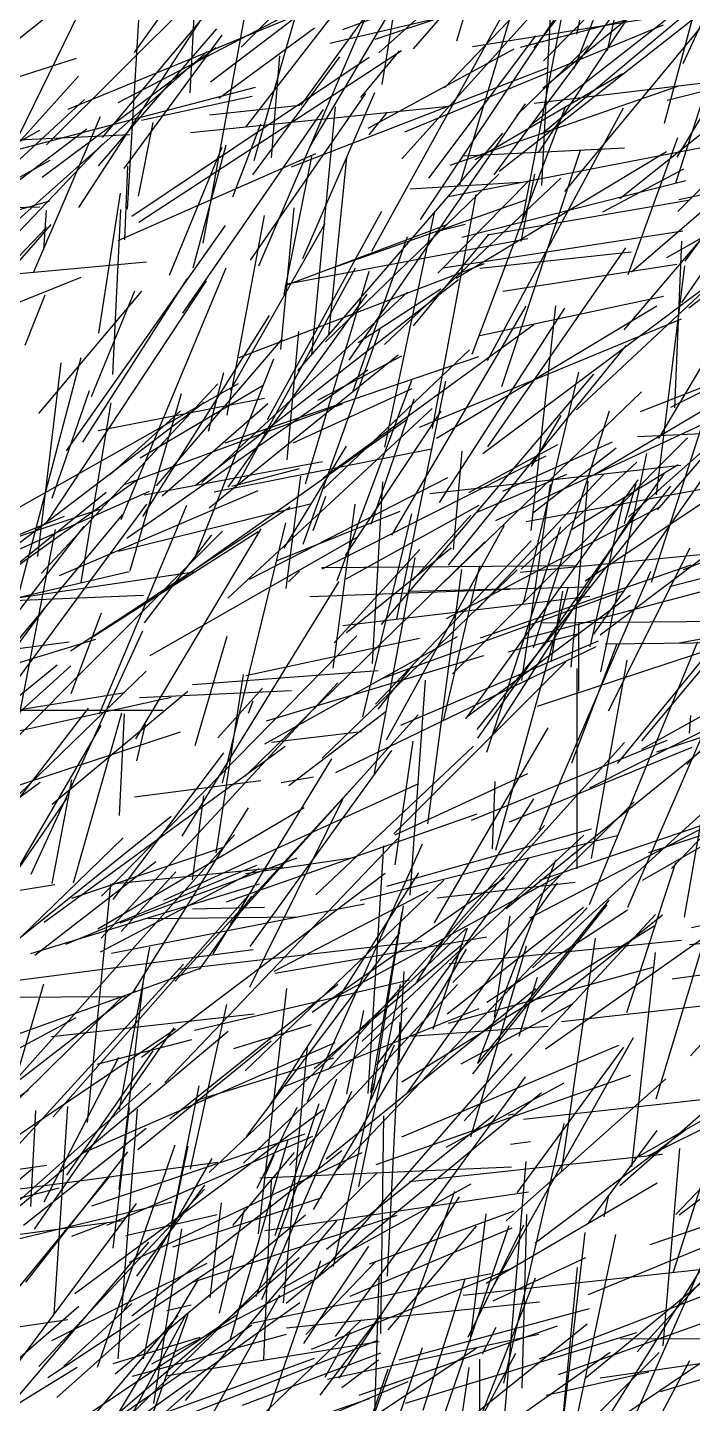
# Model space of a CAD drawing. Header units: metres. Extents: x 0 to 1019, y 0 to 619.
# Drawn here: x 173.8 to 224, y 306 to 409.9 of the extents above; entities that cross this region are included whole.
import ezdxf

# ---------------------------------------------------------------- set-up
doc = ezdxf.new("R2010")
doc.units = ezdxf.units.M

msp = doc.modelspace()

# ---------------------------------------------------------------- linework, layer by layer
at = {"color": 6}
for p, q in [((215.06, 406.77), (222.88, 426.69)), ((216.22, 343.65), (224.41, 363.5)), ((183.3, 305.98), (185.41, 319.15)), ((175.59, 310.73), (187.32, 316.56))]:
    msp.add_line(p, q, dxfattribs=at)
at = {"color": 98}
for p, q in [((223.28, 407.13), (231.69, 425.44)), ((179.16, 300.58), (185.78, 312.75))]:
    msp.add_line(p, q, dxfattribs=at)
at = {"color": 205}
for p, q in [((181.85, 407.98), (193.53, 424.4)), ((200.75, 378.18), (204.52, 396)), ((221.36, 373.45), (236.2, 390.68)), ((179.09, 379.43), (191.66, 381.87)), ((210.17, 349.89), (223.98, 355.52)), ((196.25, 307.96), (198.15, 311.4))]:
    msp.add_line(p, q, dxfattribs=at)
at = {"color": 50}
for p, q in [((202.92, 408.24), (216.15, 423.52)), ((222.75, 398.13), (227.04, 411.46)), ((223.57, 354.22), (242.19, 373.41)), ((205.19, 357.52), (207.93, 369.22)), ((170.92, 343.22), (176.76, 351.68))]:
    msp.add_line(p, q, dxfattribs=at)
at = {"color": 121}
for p, q in [((215.26, 409.35), (218.13, 422.88)), ((194.59, 370.84), (200.4, 387.11)), ((207.77, 356.21), (221.85, 376.17)), ((182.22, 359.28), (193.71, 359.8))]:
    msp.add_line(p, q, dxfattribs=at)
at = {"color": 1}
for p, q in [((194.42, 404), (207.78, 422.38)), ((180.15, 345.21), (193.05, 346.48)), ((182.88, 342.58), (194.13, 342.71))]:
    msp.add_line(p, q, dxfattribs=at)
at = {"color": 67}
for p, q in [((217.58, 408.11), (220.57, 421.97)), ((179.31, 341.09), (197.19, 360.39)), ((210.07, 327.74), (210.47, 327.83))]:
    msp.add_line(p, q, dxfattribs=at)
at = {"color": 43}
for p, q in [((173.1, 401.68), (182.81, 421.58)), ((177.63, 396.27), (188.59, 413.12)), ((196.02, 368.99), (212.95, 377.52))]:
    msp.add_line(p, q, dxfattribs=at)
at = {"color": 238}
for p, q in [((189.91, 408.37), (202.44, 421)), ((180.82, 372.72), (188.76, 391.71)), ((193.31, 367.49), (194.4, 375.99)), ((223.32, 368.94), (238.35, 374.78)), ((166.36, 365.27), (181.43, 368.79)), ((202.04, 330.25), (221.14, 342.06)), ((190.07, 324.12), (202.45, 335.85))]:
    msp.add_line(p, q, dxfattribs=at)
at = {"color": 242}
for p, q in [((212.03, 408.32), (222.4, 421.47)), ((170.35, 357.04), (182.77, 373.87)), ((186.38, 334.15), (202.61, 337.96))]:
    msp.add_line(p, q, dxfattribs=at)
at = {"color": 110}
msp.add_line((221.87, 402.63), (226.93, 421.51), dxfattribs=at)
at = {"color": 218}
for p, q in [((175.19, 400.99), (194.36, 420.11)), ((195.08, 366.89), (210.2, 367.45))]:
    msp.add_line(p, q, dxfattribs=at)
at = {"color": 172}
for p, q in [((186.04, 404.93), (186.86, 420.57)), ((177.11, 344.12), (188.65, 348))]:
    msp.add_line(p, q, dxfattribs=at)
at = {"color": 237}
msp.add_line((187.59, 405.75), (206.6, 420.22), dxfattribs=at)
at = {"color": 192}
for p, q in [((190.24, 402.33), (203.97, 420.02)), ((200.3, 407.95), (212.84, 419.13))]:
    msp.add_line(p, q, dxfattribs=at)
at = {"color": 65}
for p, q in [((200.55, 405.56), (202.83, 419.33)), ((198.15, 297.64), (216.03, 311.98))]:
    msp.add_line(p, q, dxfattribs=at)
at = {"color": 230}
for p, q in [((205.26, 405.31), (218.49, 419.1)), ((171.59, 328.99), (189.4, 348.89)), ((176.64, 340.65), (191.07, 346.61)), ((175.86, 297.3), (186.67, 315.32))]:
    msp.add_line(p, q, dxfattribs=at)
at = {"color": 5}
for p, q in [((212.37, 400.39), (224.73, 419.05)), ((209.38, 399), (228.82, 414.25))]:
    msp.add_line(p, q, dxfattribs=at)
at = {"color": 113}
for p, q in [((212.73, 407.35), (224.86, 419.6)), ((183.49, 375.25), (193.03, 386.35)), ((208.89, 347.85), (209.1, 352.93)), ((220.69, 347.58), (229.41, 350.43))]:
    msp.add_line(p, q, dxfattribs=at)
at = {"color": 207}
for p, q in [((202.03, 399.94), (218.41, 418.1)), ((216.55, 364.04), (226.38, 378.12)), ((180.1, 339.96), (199.21, 343.69)), ((207.4, 330.87), (217.56, 343.61)), ((186.54, 328.88), (196.91, 332.07)), ((198.14, 314.08), (210.37, 319.22)), ((194.79, 311.18), (200.02, 316.63)), ((184.18, 308.06), (200.32, 310.65))]:
    msp.add_line(p, q, dxfattribs=at)
at = {"color": 231}
for p, q in [((222.83, 400.06), (233.57, 417.88)), ((185.43, 348.8), (197.29, 368.02)), ((216.24, 352.46), (228.25, 358.51)), ((209.93, 343.33), (228.41, 358.32))]:
    msp.add_line(p, q, dxfattribs=at)
at = {"color": 250}
for p, q in [((197.57, 409.7), (216.46, 416.69)), ((190.88, 399.81), (194.59, 412.77)), ((187.59, 304.89), (192.82, 314.17))]:
    msp.add_line(p, q, dxfattribs=at)
at = {"color": 37}
for p, q in [((211.73, 402.46), (230.46, 417.09)), ((186.36, 369.75), (192.37, 384.85))]:
    msp.add_line(p, q, dxfattribs=at)
at = {"color": 234}
for p, q in [((167.44, 404.48), (182.43, 416.48)), ((200.59, 360.73), (218.71, 367.29)), ((208.77, 314.47), (219.53, 333.61)), ((182.01, 315.59), (187.16, 322.46))]:
    msp.add_line(p, q, dxfattribs=at)
at = {"color": 177}
for p, q in [((195.07, 400.79), (204.34, 416.46)), ((162.57, 393.14), (175.43, 396.76)), ((217.02, 363.99), (232.58, 375.73)), ((182.08, 325.15), (192.17, 333.36))]:
    msp.add_line(p, q, dxfattribs=at)
at = {"color": 167}
for p, q in [((211.13, 395.19), (214.93, 414.87)), ((216.1, 303.29), (229.84, 312.57)), ((217.03, 307.91), (231.26, 309.96))]:
    msp.add_line(p, q, dxfattribs=at)
at = {"color": 46}
for p, q in [((212.7, 405.28), (224.65, 415.16)), ((205.54, 397.1), (225.32, 400.93)), ((163.08, 312.34), (183.07, 330.16)), ((173.46, 319.43), (182.72, 326.76)), ((207.19, 310.6), (208.42, 320.3))]:
    msp.add_line(p, q, dxfattribs=at)
at = {"color": 69}
for p, q in [((214.36, 397.48), (228.9, 415.04)), ((214.87, 354.33), (218.31, 363.35)), ((180.7, 328.16), (182.99, 340.42)), ((202.32, 305.99), (219.8, 311.33))]:
    msp.add_line(p, q, dxfattribs=at)
at = {"color": 184}
for p, q in [((181.31, 396.15), (182.4, 414.35)), ((212.61, 401.83), (223.76, 411.15)), ((187.87, 374.79), (204.29, 378.04)), ((200.24, 358.39), (202.85, 361.67)), ((175.02, 342.31), (193.23, 355.59))]:
    msp.add_line(p, q, dxfattribs=at)
at = {"color": 130}
for p, q in [((203.45, 395.35), (216.07, 414.22)), ((188.2, 404.52), (195.43, 409.84)), ((191.6, 309.3), (192.18, 322.81))]:
    msp.add_line(p, q, dxfattribs=at)
at = {"color": 66}
msp.add_line((209.02, 398.72), (220.02, 413.52), dxfattribs=at)
at = {"color": 122}
for p, q in [((187.02, 393.58), (190.49, 412.42)), ((195.87, 306.59), (200.64, 312.91))]:
    msp.add_line(p, q, dxfattribs=at)
at = {"color": 83}
for p, q in [((206.19, 408.84), (207.55, 413.39)), ((223.2, 389.1), (231.09, 400.62)), ((182.58, 374.57), (196.04, 377.09)), ((214.1, 323.45), (216.68, 341.09))]:
    msp.add_line(p, q, dxfattribs=at)
at = {"color": 41}
for p, q in [((211.01, 408.36), (227.02, 412.52)), ((197.04, 353.62), (216.71, 363.11)), ((202.03, 326.1), (218.43, 333.02))]:
    msp.add_line(p, q, dxfattribs=at)
at = {"color": 85}
for p, q in [((212.61, 397.93), (213.36, 412.54)), ((223.44, 392.21), (235.32, 408.56)), ((191.69, 355.78), (206.25, 363.87)), ((204.24, 339.65), (218.87, 355.87))]:
    msp.add_line(p, q, dxfattribs=at)
at = {"color": 80}
for p, q in [((176.83, 403.69), (195.93, 411.54)), ((211.8, 371.89), (213.66, 388.83)), ((219.83, 378.97), (239.57, 379.92)), ((188.14, 356.22), (191.5, 359.97))]:
    msp.add_line(p, q, dxfattribs=at)
at = {"color": 145}
for p, q in [((199.76, 392.96), (210.42, 412.22)), ((222.65, 381.13), (223.2, 393.73))]:
    msp.add_line(p, q, dxfattribs=at)
at = {"color": 97}
for p, q in [((200.02, 408.97), (209.24, 412.08)), ((200.72, 385.92), (214.06, 398.49)), ((218.86, 372.41), (219.75, 375.4)), ((202.83, 368.1), (207.26, 373.04)), ((192.02, 328.4), (203.32, 346.04)), ((160.06, 318.09), (176.15, 322.24)), ((212.95, 306.6), (220.69, 308.37))]:
    msp.add_line(p, q, dxfattribs=at)
at = {"color": 125}
for p, q in [((206.43, 397.97), (210.63, 411.92)), ((209.14, 372.63), (227.82, 381.33)), ((176.17, 368.47), (191.19, 374.9)), ((207.3, 350.02), (222.08, 356.05)), ((205.55, 334.68), (221.02, 338.92)), ((177.79, 324.82), (197, 333.22))]:
    msp.add_line(p, q, dxfattribs=at)
at = {"color": 202}
msp.add_line((207.38, 408.41), (226.71, 411.5), dxfattribs=at)
at = {"color": 27}
for p, q in [((179.42, 401.56), (186.94, 410.5)), ((190.2, 331.09), (205.21, 345.49)), ((186.26, 301.77), (199.59, 306.35))]:
    msp.add_line(p, q, dxfattribs=at)
at = {"color": 81}
for p, q in [((180.6, 404.19), (193.11, 410.68)), ((188.88, 366.77), (204.32, 381.08)), ((174, 339.94), (191.28, 345.2)), ((209.75, 307.51), (214.29, 327.1)), ((161.2, 322.03), (175.22, 323.96)), ((185.7, 306.19), (197.13, 319.77))]:
    msp.add_line(p, q, dxfattribs=at)
at = {"color": 115}
for p, q in [((191.24, 391.87), (199.33, 410.7)), ((189.19, 375.22), (194.31, 376.55)), ((215.28, 346.33), (215.29, 361.45))]:
    msp.add_line(p, q, dxfattribs=at)
at = {"color": 236}
for p, q in [((196.59, 408.66), (207.82, 411.28)), ((204.75, 391.31), (211.64, 398.27)), ((180.22, 344.01), (188.59, 355.1))]:
    msp.add_line(p, q, dxfattribs=at)
at = {"color": 153}
for p, q in [((179.13, 399.4), (188.05, 409.75)), ((204.36, 379.59), (207.64, 397.25)), ((211.99, 363.04), (217.72, 380.91)), ((188.02, 347.55), (190.08, 361)), ((160.01, 298.05), (177.63, 313.31))]:
    msp.add_line(p, q, dxfattribs=at)
at = {"color": 188}
for p, q in [((202.26, 401.97), (221.81, 410.05)), ((221.3, 355.16), (240.28, 361.4))]:
    msp.add_line(p, q, dxfattribs=at)
at = {"color": 209}
for p, q in [((174.87, 398.55), (187.99, 408.35)), ((210.91, 333.71), (212.28, 338.15))]:
    msp.add_line(p, q, dxfattribs=at)
at = {"color": 156}
for p, q in [((181.07, 399.2), (188.47, 409.27)), ((196.26, 386.13), (209.37, 398.77)), ((169.8, 388.41), (175.54, 394.98)), ((200.1, 324.01), (219.35, 330.75))]:
    msp.add_line(p, q, dxfattribs=at)
at = {"color": 149}
for p, q in [((204.08, 398.47), (212.17, 409.22)), ((195.69, 381.73), (202.04, 385.07)), ((172.88, 344.67), (175.83, 345.14)), ((195.2, 310.07), (210.42, 316.22))]:
    msp.add_line(p, q, dxfattribs=at)
at = {"color": 76}
for p, q in [((210.71, 403.2), (216.12, 408.46)), ((159.35, 393.55), (174.68, 402.1)), ((174.62, 380.7), (182.39, 389.95)), ((206.41, 301.87), (217.77, 309.84))]:
    msp.add_line(p, q, dxfattribs=at)
at = {"color": 14}
for p, q in [((158.03, 401.32), (177.45, 407.53)), ((219.15, 372.91), (229.54, 382.11)), ((216.27, 363.1), (218.83, 374.32))]:
    msp.add_line(p, q, dxfattribs=at)
at = {"color": 198}
for p, q in [((169.63, 392.3), (187.33, 408.05)), ((181.79, 337.1), (190.45, 350.93))]:
    msp.add_line(p, q, dxfattribs=at)
at = {"color": 157}
for p, q in [((181.63, 395.62), (199.58, 407.62)), ((179.08, 341.8), (194.66, 350.97)), ((188.25, 312.79), (190.14, 320.62)), ((175.98, 306.43), (182.21, 311.98))]:
    msp.add_line(p, q, dxfattribs=at)
at = {"color": 20}
for p, q in [((182.17, 395.16), (202.02, 408.13)), ((182.48, 372.94), (192.05, 388.11)), ((220.18, 355.36), (231.09, 361.48))]:
    msp.add_line(p, q, dxfattribs=at)
at = {"color": 45}
msp.add_line((190.78, 398.73), (197.35, 407.65), dxfattribs=at)
at = {"color": 60}
for p, q in [((192.19, 400.02), (192.83, 407.72)), ((172.94, 366.51), (177.81, 384.94)), ((173.64, 315.14), (181.34, 324.97)), ((193.05, 314.7), (207.28, 322.55))]:
    msp.add_line(p, q, dxfattribs=at)
at = {"color": 104}
for p, q in [((198.94, 404.57), (201.86, 408.09)), ((187.42, 379.37), (188.6, 383.81)), ((223.76, 356.59), (223.87, 357.92)), ((201.83, 309.26), (216.21, 313.15))]:
    msp.add_line(p, q, dxfattribs=at)
at = {"color": 32}
for p, q in [((199.49, 402.26), (210.53, 408.24)), ((223.39, 342.68), (226.24, 359)), ((170.05, 341.24), (179.32, 357.16)), ((190.56, 337.4), (197.59, 351.59))]:
    msp.add_line(p, q, dxfattribs=at)
at = {"color": 54}
for p, q in [((222.08, 404.36), (235.49, 407.77)), ((204.34, 394.38), (206.83, 395.01)), ((215.9, 368.08), (232, 378.8)), ((212.29, 358.61), (226.29, 363.23))]:
    msp.add_line(p, q, dxfattribs=at)
at = {"color": 91}
for p, q in [((222.9, 395.96), (234.88, 408.1)), ((164.16, 361.81), (176.9, 363.47)), ((192.38, 338.6), (204.02, 344.65))]:
    msp.add_line(p, q, dxfattribs=at)
at = {"color": 248}
for p, q in [((162.82, 389.77), (177.6, 406.19)), ((168.53, 355.75), (184.62, 359.3)), ((199.14, 302.95), (206.03, 321.99))]:
    msp.add_line(p, q, dxfattribs=at)
at = {"color": 254}
for p, q in [((193.71, 399.33), (213.01, 406.81)), ((190.21, 353.34), (208.31, 371.03)), ((222.25, 367.64), (225.48, 368.49)), ((207.79, 331.63), (217.71, 343.98))]:
    msp.add_line(p, q, dxfattribs=at)
at = {"color": 89}
for p, q in [((207.57, 399.88), (218.71, 406.39)), ((177.05, 359.58), (179.34, 365.66)), ((213.66, 299.73), (215.89, 318.88))]:
    msp.add_line(p, q, dxfattribs=at)
at = {"color": 182}
for p, q in [((218.5, 396.94), (231.15, 407.04)), ((216.62, 376.12), (229.32, 383.66))]:
    msp.add_line(p, q, dxfattribs=at)
at = {"color": 87}
for p, q in [((171.95, 400.38), (190.97, 405.35)), ((183.92, 374.5), (191.92, 381.46)), ((172.13, 366.68), (186.31, 368.76))]:
    msp.add_line(p, q, dxfattribs=at)
at = {"color": 199}
for p, q in [((205.69, 399.47), (222.97, 405.46)), ((197.77, 369.99), (205.01, 380.88)), ((199.81, 361.85), (200.61, 375.55)), ((201.83, 331.88), (202.21, 338.58)), ((209.91, 319.76), (221.99, 330.48))]:
    msp.add_line(p, q, dxfattribs=at)
at = {"color": 244}
for p, q in [((212.03, 404.15), (226.88, 405.92)), ((210.06, 362.71), (215.32, 364.08))]:
    msp.add_line(p, q, dxfattribs=at)
at = {"color": 9}
for p, q in [((167.92, 395.06), (178.05, 404.41)), ((220.79, 317.97), (227.91, 320.39))]:
    msp.add_line(p, q, dxfattribs=at)
at = {"color": 39}
for p, q in [((182.36, 402.87), (190.73, 404.66)), ((180.6, 309.34), (182.06, 328.19))]:
    msp.add_line(p, q, dxfattribs=at)
at = {"color": 135}
msp.add_line((190.6, 392.28), (199.31, 404.87), dxfattribs=at)
at = {"color": 74}
msp.add_line((194.56, 392.42), (199.99, 404.94), dxfattribs=at)
at = {"color": 239}
for p, q in [((174.24, 391.41), (179.27, 403.14)), ((206.13, 390.94), (222.02, 400.49)), ((200.88, 356.08), (209.79, 372.28)), ((223.91, 341.91), (243.04, 345.94)), ((196.35, 317.63), (208.97, 327.73))]:
    msp.add_line(p, q, dxfattribs=at)
at = {"color": 23}
msp.add_line((185.48, 388.28), (196.13, 403.67), dxfattribs=at)
at = {"color": 215}
for p, q in [((186.08, 401.92), (205.84, 403.93)), ((195.64, 315.48), (210.36, 332.36)), ((199.29, 297.63), (203.6, 310.19))]:
    msp.add_line(p, q, dxfattribs=at)
at = {"color": 196}
for p, q in [((187.5, 403.27), (194.33, 403.98)), ((184.65, 319.63), (186.73, 329.94))]:
    msp.add_line(p, q, dxfattribs=at)
at = {"color": 59}
for p, q in [((195.23, 385.13), (197.03, 403.87)), ((202.91, 387.32), (208.64, 394.25)), ((200.95, 315.59), (201.92, 334.77)), ((197.3, 307.88), (206.39, 321.57))]:
    msp.add_line(p, q, dxfattribs=at)
at = {"color": 190}
for p, q in [((198.05, 384.74), (211.39, 404.1)), ((163.57, 366.21), (182.52, 367))]:
    msp.add_line(p, q, dxfattribs=at)
at = {"color": 107}
for p, q in [((199.56, 401.74), (200.95, 403.47)), ((170.1, 292.83), (186.02, 306.96))]:
    msp.add_line(p, q, dxfattribs=at)
at = {"color": 4}
for p, q in [((207.34, 385.19), (214.42, 403.94)), ((179.15, 386.77), (180.77, 397.36)), ((220.89, 367.97), (225.94, 383.57)), ((211.12, 307.12), (211.48, 320.23))]:
    msp.add_line(p, q, dxfattribs=at)
at = {"color": 40}
for p, q in [((208.52, 384.71), (218.79, 403.79)), ((173.57, 385.86), (175.08, 389.67)), ((199.97, 353.57), (203.04, 369.82)), ((219.81, 309.86), (232.65, 323.95))]:
    msp.add_line(p, q, dxfattribs=at)
at = {"color": 56}
for p, q in [((161.88, 389.88), (178.24, 402.2)), ((219.42, 323.84), (221.21, 340.02))]:
    msp.add_line(p, q, dxfattribs=at)
at = {"color": 180}
for p, q in [((182.15, 397.11), (183.26, 402.68)), ((199.08, 357.8), (202.78, 373.14)), ((159.91, 325.73), (177.44, 335.1)), ((199.59, 316.51), (210.53, 320.51))]:
    msp.add_line(p, q, dxfattribs=at)
at = {"color": 189}
for p, q in [((189.27, 397.07), (191.38, 402.58)), ((175.63, 374.33), (178.44, 382.46)), ((211.1, 360.56), (213.28, 375.36)), ((185.18, 338.77), (203.55, 340.88)), ((180.38, 308.21), (194.76, 320.21))]:
    msp.add_line(p, q, dxfattribs=at)
at = {"color": 223}
msp.add_line((161.95, 382.78), (179.44, 401.06), dxfattribs=at)
at = {"color": 134}
for p, q in [((170.85, 401.26), (181.48, 401.77)), ((196.09, 375.85), (212, 387.43)), ((180.62, 370.31), (195.1, 373.89)), ((174.32, 339.81), (183.46, 346.89)), ((216.16, 319.64), (221.33, 326.59))]:
    msp.add_line(p, q, dxfattribs=at)
at = {"color": 233}
for p, q in [((186.27, 391.72), (188.76, 401)), ((177.23, 345.29), (180.87, 358.11))]:
    msp.add_line(p, q, dxfattribs=at)
at = {"color": 228}
for p, q in [((194.18, 383.93), (209.66, 401.87)), ((219.14, 391.21), (222.89, 401.54)), ((191.77, 323.28), (192.39, 324.75))]:
    msp.add_line(p, q, dxfattribs=at)
at = {"color": 154}
for p, q in [((180.61, 393.77), (195.54, 400.34)), ((202.67, 397.67), (210.98, 398.17))]:
    msp.add_line(p, q, dxfattribs=at)
at = {"color": 224}
for p, q in [((184.49, 391.15), (188.47, 400.83)), ((187.79, 339.91), (196.76, 354.65)), ((221.26, 328.96), (226.87, 347.57))]:
    msp.add_line(p, q, dxfattribs=at)
at = {"color": 108}
msp.add_line((193.15, 389.73), (195.23, 400.11), dxfattribs=at)
at = {"color": 94}
for p, q in [((196.53, 386.64), (197.88, 400.02)), ((174.03, 345.92), (182.48, 364.31))]:
    msp.add_line(p, q, dxfattribs=at)
at = {"color": 71}
for p, q in [((206.74, 400.16), (218.86, 400.78)), ((170.68, 322.89), (185.55, 339.14)), ((208.94, 313.71), (215.95, 316.98)), ((190.65, 301.6), (195.92, 316.76))]:
    msp.add_line(p, q, dxfattribs=at)
at = {"color": 193}
for p, q in [((209.6, 382.75), (215.53, 400.6)), ((174.53, 369.92), (176.31, 384.55)), ((200.9, 345.03), (216.37, 349.35))]:
    msp.add_line(p, q, dxfattribs=at)
at = {"color": 77}
for p, q in [((159.15, 390.78), (175.46, 399.84)), ((211.2, 363.71), (227.37, 367.99)), ((176.72, 323.2), (183.26, 332.59))]:
    msp.add_line(p, q, dxfattribs=at)
at = {"color": 96}
for p, q in [((181.11, 393.83), (181.34, 399.39)), ((192.18, 355.91), (198.98, 356.7)), ((189.34, 332.78), (195.2, 334.59)), ((218.55, 310.86), (238.13, 310.89))]:
    msp.add_line(p, q, dxfattribs=at)
at = {"color": 249}
for p, q in [((217.23, 395.95), (223.35, 399.19)), ((197.87, 329.34), (199.17, 335.64))]:
    msp.add_line(p, q, dxfattribs=at)
at = {"color": 132}
for p, q in [((218.84, 387.03), (229.35, 399.39)), ((174.28, 319.13), (184.83, 334.32)), ((189.28, 319.41), (193.92, 324.91))]:
    msp.add_line(p, q, dxfattribs=at)
at = {"color": 185}
for p, q in [((223.73, 388.68), (237.03, 399.05)), ((207.99, 363.77), (223.9, 369.28)), ((192.92, 352.85), (195.36, 353.28)), ((199.73, 328.93), (201.48, 333.05))]:
    msp.add_line(p, q, dxfattribs=at)
at = {"color": 140}
for p, q in [((206.57, 394.03), (223.49, 398.3)), ((203.64, 305.47), (206.83, 315.37)), ((193.33, 311.67), (212.43, 313.64))]:
    msp.add_line(p, q, dxfattribs=at)
at = {"color": 36}
for p, q in [((211.04, 393.7), (212.08, 398.78)), ((213.88, 308.16), (231.5, 314.47))]:
    msp.add_line(p, q, dxfattribs=at)
at = {"color": 111}
for p, q in [((219.39, 391.41), (227.77, 398.63)), ((205.16, 391.7), (223.26, 394.51)), ((203.17, 337.81), (212.02, 351.61)), ((206.52, 331.62), (214.92, 336.14)), ((210.24, 325.55), (211.75, 325.75))]:
    msp.add_line(p, q, dxfattribs=at)
at = {"color": 210}
for p, q in [((222.05, 392.48), (233.27, 398.85)), ((223.77, 340.61), (239.24, 342.29))]:
    msp.add_line(p, q, dxfattribs=at)
at = {"color": 176}
for p, q in [((222.96, 396.88), (232.35, 398.85)), ((162.6, 318.66), (180.91, 336.66)), ((193.1, 313.57), (194.92, 332.93))]:
    msp.add_line(p, q, dxfattribs=at)
at = {"color": 93}
for p, q in [((196.37, 391.55), (211.47, 396.88)), ((180.22, 317.7), (181.46, 328.3)), ((190, 305.85), (200.44, 309.79))]:
    msp.add_line(p, q, dxfattribs=at)
at = {"color": 29}
for p, q in [((162.18, 396), (174.68, 396.31)), ((210.74, 321.87), (218.8, 332.86))]:
    msp.add_line(p, q, dxfattribs=at)
at = {"color": 170}
for p, q in [((174.99, 393.07), (175.19, 396.05)), ((167.4, 366.6), (187.11, 381.57)), ((220.16, 355.99), (235.11, 373.92)), ((222.41, 346.35), (234.25, 358.72))]:
    msp.add_line(p, q, dxfattribs=at)
at = {"color": 141}
for p, q in [((180.2, 383.66), (180.8, 396.11)), ((180.75, 342.25), (194.13, 347.17))]:
    msp.add_line(p, q, dxfattribs=at)
at = {"color": 86}
for p, q in [((191.89, 380.25), (200.52, 395.99)), ((209.67, 389.95), (222.81, 391.99)), ((165.26, 368.46), (176.55, 372.95)), ((160.08, 348.81), (176, 361.73)), ((162.67, 299.65), (177.51, 308.7))]:
    msp.add_line(p, q, dxfattribs=at)
at = {"color": 138}
for p, q in [((192.89, 385.54), (193.91, 396.23)), ((188.68, 378.51), (207.85, 385.02)), ((191.02, 314.04), (197.12, 330.49)), ((191.68, 319.04), (211.61, 321.95))]:
    msp.add_line(p, q, dxfattribs=at)
at = {"color": 203}
for p, q in [((208.49, 394.19), (223.68, 396.82)), ((208.47, 355.15), (214.05, 372.19)), ((192.47, 318.65), (195.78, 328.62))]:
    msp.add_line(p, q, dxfattribs=at)
at = {"color": 84}
for p, q in [((176.69, 377.89), (188.72, 394.9)), ((203.99, 349.73), (206.58, 368.94))]:
    msp.add_line(p, q, dxfattribs=at)
at = {"color": 82}
for p, q in [((188.85, 380.58), (191.67, 395.66)), ((198.34, 382.36), (202.47, 394.07)), ((201.27, 371.53), (211.44, 388.82)), ((195.36, 320.62), (206.92, 340.26)), ((217.33, 320.07), (217.66, 321.58))]:
    msp.add_line(p, q, dxfattribs=at)
at = {"color": 61}
for p, q in [((189.08, 382.47), (196.25, 395.06)), ((202.72, 333.71), (213.1, 334.46)), ((174.55, 300.07), (185.13, 312.62))]:
    msp.add_line(p, q, dxfattribs=at)
at = {"color": 127}
for p, q in [((193.23, 390.37), (205.47, 394.99)), ((161.09, 380.11), (175.2, 394.75)), ((217.06, 361.22), (220.54, 377.68)), ((219.04, 335.49), (222.74, 346.82)), ((193.3, 313.55), (212.58, 329.44)), ((195.8, 293.37), (201, 308.59))]:
    msp.add_line(p, q, dxfattribs=at)
at = {"color": 24}
for p, q in [((215.23, 380.99), (230.44, 395.18)), ((175.27, 372.55), (187.29, 390.74)), ((211.25, 366.47), (215.4, 383.83)), ((179.35, 344.26), (198.64, 363.92)), ((213.43, 296.9), (215.3, 316.23))]:
    msp.add_line(p, q, dxfattribs=at)
at = {"color": 173}
msp.add_line((221.45, 378.82), (230.97, 394.85), dxfattribs=at)
at = {"color": 175}
for p, q in [((193.38, 390.49), (211.56, 393.92)), ((205.57, 369.25), (218.99, 385.85)), ((183.02, 362.44), (198.74, 371.43))]:
    msp.add_line(p, q, dxfattribs=at)
at = {"color": 191}
for p, q in [((207.94, 391.69), (219.36, 392.91)), ((214.11, 334.8), (232.82, 336.92)), ((177.32, 314.27), (196.12, 328.16)), ((207.06, 310.98), (211.25, 319.47))]:
    msp.add_line(p, q, dxfattribs=at)
at = {"color": 251}
for p, q in [((208.54, 378.2), (218.96, 393.23)), ((190.23, 345.98), (198.59, 347.22)), ((197.5, 307.17), (200.28, 309.27))]:
    msp.add_line(p, q, dxfattribs=at)
at = {"color": 241}
for p, q in [((165.31, 390.58), (182.75, 392.16)), ((193.51, 352.62), (200.86, 358.23)), ((175.69, 327.6), (190.59, 344.47)), ((200.44, 311.26), (200.68, 327.68))]:
    msp.add_line(p, q, dxfattribs=at)
at = {"color": 143}
for p, q in [((189.61, 375.34), (198.53, 391.7)), ((170.68, 311.79), (179.94, 323.09)), ((181.2, 304.78), (200.16, 323.36)), ((184.73, 317.8), (196, 321.53))]:
    msp.add_line(p, q, dxfattribs=at)
at = {"color": 99}
for p, q in [((189.74, 384.95), (208.27, 392.03)), ((211.92, 338.87), (229.74, 355.11))]:
    msp.add_line(p, q, dxfattribs=at)
at = {"color": 212}
for p, q in [((221.28, 374.57), (223.41, 391.87)), ((214.83, 361.57), (216.11, 375.61)), ((168.04, 360.37), (178.93, 363.68))]:
    msp.add_line(p, q, dxfattribs=at)
at = {"color": 162}
for p, q in [((161.35, 384.4), (177.82, 391.01)), ((194.77, 375.39), (199.56, 391.47)), ((174.82, 368.67), (188.13, 382.95)), ((196.86, 361.48), (198.51, 373.86))]:
    msp.add_line(p, q, dxfattribs=at)
at = {"color": 105}
for p, q in [((177.93, 378.54), (185.81, 390.89)), ((222.98, 363.39), (241.98, 366.99)), ((222.45, 338.03), (236.27, 339.94))]:
    msp.add_line(p, q, dxfattribs=at)
at = {"color": 33}
for p, q in [((186.45, 375.3), (206.33, 390.83)), ((220.68, 324.68), (234.23, 331.43)), ((174.01, 320.83), (174.39, 328.09))]:
    msp.add_line(p, q, dxfattribs=at)
at = {"color": 144}
for p, q in [((208.16, 377.69), (225.55, 390.7)), ((175.62, 345.24), (177.1, 353.05)), ((205.45, 335.38), (215.75, 343.43))]:
    msp.add_line(p, q, dxfattribs=at)
at = {"color": 163}
for p, q in [((178.58, 382), (181.87, 389.98)), ((195.99, 369.09), (215.21, 369.23)), ((212.56, 335.57), (221.72, 342.85)), ((222.73, 320.24), (236.46, 334.67))]:
    msp.add_line(p, q, dxfattribs=at)
at = {"color": 26}
for p, q in [((186.93, 375.5), (202.47, 389.87)), ((165.8, 316.66), (184.66, 321.19)), ((176.49, 308.78), (181.64, 313.51))]:
    msp.add_line(p, q, dxfattribs=at)
at = {"color": 146}
for p, q in [((188.92, 375.14), (199.42, 389.73)), ((207.72, 365.95), (217.28, 376.1)), ((212.11, 318.09), (223.53, 326.69)), ((184.28, 312.99), (186.12, 313.42))]:
    msp.add_line(p, q, dxfattribs=at)
at = {"color": 139}
for p, q in [((198.74, 386.08), (204.99, 390.13)), ((186.21, 345.5), (187.07, 351.84)), ((195.27, 335.52), (209.79, 345.66)), ((169.26, 318.26), (174.99, 337.65))]:
    msp.add_line(p, q, dxfattribs=at)
at = {"color": 206}
msp.add_line((204.65, 378.85), (221.3, 388.84), dxfattribs=at)
at = {"color": 246}
for p, q in [((204.87, 374), (214.34, 388.66)), ((215.41, 359.76), (215.41, 364.86)), ((178.61, 320.89), (194.74, 326.33))]:
    msp.add_line(p, q, dxfattribs=at)
at = {"color": 106}
for p, q in [((207.92, 386.59), (221.8, 389.56)), ((169.06, 352.38), (188.49, 371.83)), ((196.02, 354.68), (210.76, 368.9)), ((179.04, 293.33), (185.9, 312.72))]:
    msp.add_line(p, q, dxfattribs=at)
at = {"color": 247}
for p, q in [((203.37, 379.69), (223.16, 387.86)), ((211.06, 368.96), (219.8, 377.04)), ((219.65, 324.46), (233.08, 332.13)), ((189.07, 310.76), (193.45, 325.91))]:
    msp.add_line(p, q, dxfattribs=at)
at = {"color": 28}
for p, q in [((193.38, 377.21), (194.25, 386.91)), ((193.48, 368.01), (194.31, 368.81))]:
    msp.add_line(p, q, dxfattribs=at)
at = {"color": 168}
for p, q in [((220.07, 380.87), (236.26, 387.25)), ((172.3, 340.43), (184.61, 350.3)), ((209.03, 335.14), (210.23, 342.75)), ((196.33, 324.45), (212.17, 337.29)), ((198.79, 322.32), (201.94, 337.59)), ((155.33, 308.1), (174.14, 323.72))]:
    msp.add_line(p, q, dxfattribs=at)
at = {"color": 159}
for p, q in [((196.14, 375.05), (207.15, 385.53)), ((207.89, 290.16), (207.93, 309.32))]:
    msp.add_line(p, q, dxfattribs=at)
at = {"color": 166}
for p, q in [((222.37, 381.18), (232.51, 386.28)), ((180.7, 350.36), (181.08, 358.03)), ((180.68, 322.12), (182.51, 337.87))]:
    msp.add_line(p, q, dxfattribs=at)
at = {"color": 160}
for p, q in [((187.48, 373.59), (201.76, 385.14)), ((168.43, 359.74), (178.03, 372.21)), ((195.98, 336.1), (214.04, 345.88))]:
    msp.add_line(p, q, dxfattribs=at)
at = {"color": 88}
for p, q in [((181.25, 371.29), (199.48, 384.01)), ((179.98, 376.09), (185.32, 380.91))]:
    msp.add_line(p, q, dxfattribs=at)
at = {"color": 92}
for p, q in [((200.5, 364.78), (216.53, 383.67)), ((209.67, 374.86), (217.94, 378.58)), ((172.13, 358.31), (184, 358.32))]:
    msp.add_line(p, q, dxfattribs=at)
at = {"color": 102}
msp.add_line((172.13, 373.07), (189.7, 382.99), dxfattribs=at)
at = {"color": 164}
for p, q in [((182.26, 377.36), (191.55, 382.86)), ((184.12, 330.2), (201.81, 348.71))]:
    msp.add_line(p, q, dxfattribs=at)
at = {"color": 34}
msp.add_line((193.82, 378.51), (202.81, 382.61), dxfattribs=at)
at = {"color": 78}
for p, q in [((197.15, 368.1), (202.79, 383.23)), ((210.97, 368.73), (224.83, 370.09)), ((212.54, 364.9), (229.94, 365.06)), ((184.52, 304.61), (200.22, 310.74))]:
    msp.add_line(p, q, dxfattribs=at)
at = {"color": 147}
msp.add_line((201.65, 365.21), (205.36, 383.15), dxfattribs=at)
at = {"color": 148}
for p, q in [((205.16, 367.94), (220.14, 382.35)), ((207.66, 373.24), (214.49, 376.12)), ((197.59, 364.71), (216.23, 366.93)), ((185.02, 298.91), (199, 312.28)), ((196.41, 307.8), (212.38, 311.2))]:
    msp.add_line(p, q, dxfattribs=at)
at = {"color": 253}
for p, q in [((177.82, 367.98), (180.07, 381.52)), ((197.85, 364.19), (205.76, 370.57)), ((213.33, 361.96), (214.2, 367.3)), ((170.3, 351.73), (185.32, 356.67)), ((170.83, 337.64), (190.81, 340.25)), ((216.13, 294.85), (223.79, 309.21))]:
    msp.add_line(p, q, dxfattribs=at)
at = {"color": 201}
for p, q in [((181.02, 375.32), (197.55, 381.44)), ((202.49, 329.48), (213.8, 345.27))]:
    msp.add_line(p, q, dxfattribs=at)
at = {"color": 63}
for p, q in [((181.5, 368.87), (185.4, 382.21)), ((205.87, 361.05), (223.61, 378.87)), ((215.29, 304.97), (218.21, 318.74))]:
    msp.add_line(p, q, dxfattribs=at)
at = {"color": 44}
for p, q in [((199.72, 372.36), (202.97, 381.83)), ((219.11, 343.44), (225.66, 358.52)), ((182.02, 354.48), (182.66, 357.23)), ((195.54, 344.37), (207.45, 355.6)), ((216.14, 314.2), (233.8, 321.49))]:
    msp.add_line(p, q, dxfattribs=at)
at = {"color": 25}
msp.add_line((183.69, 367.02), (202.42, 380.27), dxfattribs=at)
at = {"color": 58}
for p, q in [((211.84, 376.7), (214.08, 380.56)), ((197.83, 368.23), (207.89, 373.8)), ((190.56, 312), (208.77, 315.78))]:
    msp.add_line(p, q, dxfattribs=at)
at = {"color": 174}
for p, q in [((193.15, 370.54), (197.85, 378.24)), ((190.54, 368.21), (205.5, 375.89)), ((166.64, 367.57), (182.96, 374.86)), ((163.46, 342.66), (182.73, 361.25)), ((220.23, 345.47), (235.39, 354.18)), ((187.56, 313.94), (188.42, 321.11))]:
    msp.add_line(p, q, dxfattribs=at)
at = {"color": 15}
for p, q in [((207.1, 374.75), (213.81, 378.37)), ((190.59, 340.48), (201.29, 355.27))]:
    msp.add_line(p, q, dxfattribs=at)
at = {"color": 213}
for p, q in [((205.93, 370.45), (206.6, 377.86)), ((212.45, 345.47), (231.83, 352.05)), ((180.82, 341.6), (184.96, 346.11)), ((172.26, 320.13), (188.92, 334.08))]:
    msp.add_line(p, q, dxfattribs=at)
at = {"color": 52}
for p, q in [((211.9, 373.2), (218.23, 378.12)), ((191.32, 323.01), (210.33, 323.83))]:
    msp.add_line(p, q, dxfattribs=at)
at = {"color": 53}
for p, q in [((204.16, 374.68), (223.11, 376.82)), ((177.01, 362.79), (193.6, 373.67)), ((189.08, 342.24), (203.28, 357.95)), ((211.24, 327.44), (230.49, 329.56))]:
    msp.add_line(p, q, dxfattribs=at)
at = {"color": 90}
for p, q in [((214.9, 371.97), (222.91, 376.87)), ((200.04, 358.76), (211.8, 371.11)), ((169.06, 357.71), (181.12, 359.65))]:
    msp.add_line(p, q, dxfattribs=at)
at = {"color": 222}
for p, q in [((168.55, 366.02), (182.06, 375.72)), ((157.33, 309.46), (176.8, 312.31))]:
    msp.add_line(p, q, dxfattribs=at)
at = {"color": 151}
for p, q in [((206.86, 357.65), (219.9, 375.7)), ((212.44, 309.35), (231.6, 316.72))]:
    msp.add_line(p, q, dxfattribs=at)
at = {"color": 12}
for p, q in [((207.72, 356.86), (222.36, 375.22)), ((155.86, 316.85), (173.83, 329.65))]:
    msp.add_line(p, q, dxfattribs=at)
at = {"color": 18}
for p, q in [((211.43, 372.55), (227.07, 375.44)), ((191.21, 318.79), (193.35, 337.29))]:
    msp.add_line(p, q, dxfattribs=at)
at = {"color": 214}
for p, q in [((171.01, 367.75), (179.69, 374.77)), ((168.37, 345.49), (178.36, 358.47))]:
    msp.add_line(p, q, dxfattribs=at)
at = {"color": 47}
for p, q in [((195.35, 371.89), (196.29, 374.46)), ((199.89, 329.62), (202.16, 343.53)), ((208.13, 309.72), (209.17, 311.74))]:
    msp.add_line(p, q, dxfattribs=at)
at = {"color": 150}
for p, q in [((163.23, 368.14), (179.23, 373.5)), ((191.45, 313.82), (198.25, 329.55))]:
    msp.add_line(p, q, dxfattribs=at)
at = {"color": 204}
for p, q in [((170.61, 360.7), (180.97, 373.09)), ((188.5, 352.8), (193.28, 372.47)), ((175.61, 351.21), (185.87, 359.76)), ((199.69, 329.46), (202.05, 343.06)), ((189.27, 302.02), (202.52, 307.62))]:
    msp.add_line(p, q, dxfattribs=at)
at = {"color": 129}
for p, q in [((179.19, 358.04), (185.79, 373.78)), ((217.27, 299.62), (225.7, 318.73))]:
    msp.add_line(p, q, dxfattribs=at)
at = {"color": 42}
for p, q in [((192.63, 369.61), (201.9, 373.33)), ((179.27, 340.07), (191.26, 346.37))]:
    msp.add_line(p, q, dxfattribs=at)
at = {"color": 119}
for p, q in [((205.4, 365.23), (221.59, 373.68)), ((187.47, 323.41), (206.89, 341.82))]:
    msp.add_line(p, q, dxfattribs=at)
at = {"color": 232}
msp.add_line((208.75, 356.23), (219.65, 373.23), dxfattribs=at)
at = {"color": 64}
for p, q in [((172.87, 356.51), (175.87, 371.96)), ((205.38, 325.33), (214.31, 330.17))]:
    msp.add_line(p, q, dxfattribs=at)
at = {"color": 17}
msp.add_line((181.94, 356.16), (191.42, 372), dxfattribs=at)
at = {"color": 171}
msp.add_line((178.57, 363.78), (191.19, 371.8), dxfattribs=at)
at = {"color": 252}
for p, q in [((182.59, 364.92), (187.69, 371.54)), ((204.71, 344.15), (215.12, 345.34)), ((179.05, 308.72), (184.92, 325.51))]:
    msp.add_line(p, q, dxfattribs=at)
at = {"color": 200}
for p, q in [((196.92, 363.41), (203.39, 370.44)), ((192.45, 338.45), (208.46, 341.21))]:
    msp.add_line(p, q, dxfattribs=at)
at = {"color": 235}
msp.add_line((217.66, 358.27), (223.83, 370.58), dxfattribs=at)
at = {"color": 8}
for p, q in [((212.44, 349.27), (220.85, 368.8)), ((201.54, 346.63), (202.9, 355.98))]:
    msp.add_line(p, q, dxfattribs=at)
at = {"color": 22}
for p, q in [((202.5, 367.31), (216.18, 367.62)), ((190.31, 326.12), (201.91, 341.54)), ((174.61, 308.77), (187.13, 322.14))]:
    msp.add_line(p, q, dxfattribs=at)
at = {"color": 133}
for p, q in [((207.04, 357.88), (219.29, 366.99)), ((177.16, 302.75), (195.45, 309.39))]:
    msp.add_line(p, q, dxfattribs=at)
at = {"color": 179}
for p, q in [((209.13, 347.74), (214.61, 367.54)), ((177.11, 318.6), (179.74, 319.62)), ((204.3, 302.34), (210.14, 319.4))]:
    msp.add_line(p, q, dxfattribs=at)
at = {"color": 109}
msp.add_line((170.45, 359.79), (175.09, 366.03), dxfattribs=at)
at = {"color": 57}
msp.add_line((186.43, 355.65), (188.83, 363.91), dxfattribs=at)
at = {"color": 112}
for p, q in [((190.24, 360.92), (203.37, 363.74)), ((168, 300.58), (182.93, 318.14))]:
    msp.add_line(p, q, dxfattribs=at)
at = {"color": 51}
msp.add_line((218.34, 354.3), (226.62, 364.42), dxfattribs=at)
at = {"color": 245}
msp.add_line((201.96, 357.19), (216.9, 363.55), dxfattribs=at)
at = {"color": 123}
for p, q in [((217.41, 363.31), (229.74, 363.45)), ((194.62, 310.5), (199.55, 317.84))]:
    msp.add_line(p, q, dxfattribs=at)
at = {"color": 70}
for p, q in [((157.19, 343.7), (177.02, 361.67)), ((182.38, 332.12), (200.78, 346.01)), ((197.02, 311.03), (211.37, 330.64))]:
    msp.add_line(p, q, dxfattribs=at)
at = {"color": 75}
for p, q in [((191.81, 357.5), (208.22, 362.45)), ((204.4, 334.23), (207.01, 341.89)), ((181.18, 318.66), (188.09, 320.23))]:
    msp.add_line(p, q, dxfattribs=at)
at = {"color": 165}
for p, q in [((201.43, 348.97), (214.43, 361.97)), ((164.68, 323.85), (181.88, 337.18)), ((181.7, 308.04), (193.32, 311.2))]:
    msp.add_line(p, q, dxfattribs=at)
at = {"color": 255}
for p, q in [((216.37, 347.12), (219.06, 362.08)), ((196.47, 331.19), (212.82, 349.6))]:
    msp.add_line(p, q, dxfattribs=at)
at = {"color": 55}
for p, q in [((186.21, 360.25), (200.25, 361.3)), ((188.78, 343.85), (207.74, 350.49))]:
    msp.add_line(p, q, dxfattribs=at)
at = {"color": 10}
for p, q in [((202.67, 344.34), (203.83, 360.57)), ((169.9, 304.82), (181.99, 321.07))]:
    msp.add_line(p, q, dxfattribs=at)
at = {"color": 181}
msp.add_line((190.46, 358.1), (190.8, 359.02), dxfattribs=at)
at = {"color": 226}
msp.add_line((204.51, 342.25), (213.09, 356.97), dxfattribs=at)
at = {"color": 3}
for p, q in [((201.53, 348.89), (211.55, 353.53)), ((162.73, 317.37), (180.9, 319.78)), ((174.4, 299.91), (194.28, 317))]:
    msp.add_line(p, q, dxfattribs=at)
at = {"color": 118}
for p, q in [((169.17, 348.82), (174.7, 352.88)), ((184.91, 337.86), (198.66, 352.85)), ((207.78, 331.66), (213.67, 347.01))]:
    msp.add_line(p, q, dxfattribs=at)
at = {"color": 211}
for p, q in [((181.85, 351.78), (191.38, 353)), ((206.74, 327.3), (221.19, 342.89)), ((182.52, 309.35), (185.89, 325.4)), ((181.64, 312.58), (197.5, 325.08)), ((204.65, 298.56), (210.65, 309.77))]:
    msp.add_line(p, q, dxfattribs=at)
at = {"color": 183}
msp.add_line((184.05, 343.98), (203.33, 352.78), dxfattribs=at)
at = {"color": 229}
msp.add_line((205.9, 337.76), (219.59, 351.4), dxfattribs=at)
at = {"color": 195}
msp.add_line((211.71, 342.64), (226.23, 350.19), dxfattribs=at)
at = {"color": 30}
for p, q in [((167.32, 335.43), (180.99, 348.67)), ((181.07, 313.01), (187.71, 324.46))]:
    msp.add_line(p, q, dxfattribs=at)
at = {"color": 161}
for p, q in [((194.91, 328.78), (203.59, 348.23)), ((223.85, 332.21), (234.32, 343.75)), ((206.67, 314.14), (224.76, 316.11))]:
    msp.add_line(p, q, dxfattribs=at)
at = {"color": 240}
for p, q in [((198.88, 343.98), (218.3, 348.84)), ((175.78, 312.7), (176.79, 328.4)), ((183.15, 308.97), (195.28, 315.31))]:
    msp.add_line(p, q, dxfattribs=at)
at = {"color": 68}
for p, q in [((199.05, 333.32), (215.78, 348.87)), ((175.28, 307.92), (189.23, 317.11))]:
    msp.add_line(p, q, dxfattribs=at)
at = {"color": 49}
for p, q in [((199.5, 329.38), (200.67, 348.06)), ((201, 311.54), (207.67, 319.35))]:
    msp.add_line(p, q, dxfattribs=at)
at = {"color": 100}
for p, q in [((200.16, 331.5), (211.65, 347.17)), ((184.5, 327.47), (197.21, 337.62)), ((192.9, 329.81), (207.89, 335.8))]:
    msp.add_line(p, q, dxfattribs=at)
at = {"color": 7}
msp.add_line((178.28, 327.19), (180.06, 345.21), dxfattribs=at)
at = {"color": 169}
for p, q in [((186.75, 338.74), (190.71, 344.27)), ((207.26, 326.1), (211.45, 340.51)), ((166.86, 322.04), (184.93, 334.25))]:
    msp.add_line(p, q, dxfattribs=at)
at = {"color": 187}
msp.add_line((212.9, 332.74), (229.95, 344.75), dxfattribs=at)
at = {"color": 126}
for p, q in [((186.22, 343.32), (191.65, 343.44)), ((205.61, 339.18), (223.16, 340.95)), ((177.88, 304.87), (189.61, 312.71))]:
    msp.add_line(p, q, dxfattribs=at)
at = {"color": 142}
for p, q in [((197.16, 323.61), (216.05, 343.39)), ((191.01, 299.11), (207.71, 310.16))]:
    msp.add_line(p, q, dxfattribs=at)
at = {"color": 62}
for p, q in [((208.47, 336.28), (219.09, 343.25)), ((209.78, 304.55), (211.44, 324.24)), ((207.95, 304.87), (212.13, 315.46))]:
    msp.add_line(p, q, dxfattribs=at)
at = {"color": 128}
for p, q in [((195.42, 331.25), (206.66, 340.69)), ((208.4, 315.05), (221.33, 322.64))]:
    msp.add_line(p, q, dxfattribs=at)
at = {"color": 137}
msp.add_line((173.07, 333.87), (186.82, 338.83), dxfattribs=at)
at = {"color": 21}
for p, q in [((218.5, 322.43), (237.52, 339.11)), ((186.07, 323.67), (188.81, 336.09))]:
    msp.add_line(p, q, dxfattribs=at)
at = {"color": 101}
msp.add_line((161.8, 336.61), (181.13, 336.69), dxfattribs=at)
at = {"color": 116}
for p, q in [((193.54, 323.97), (206.23, 337.6)), ((215.89, 307.87), (235.68, 324.2))]:
    msp.add_line(p, q, dxfattribs=at)
at = {"color": 186}
msp.add_line((175.58, 333.68), (190.87, 335.38), dxfattribs=at)
at = {"color": 38}
msp.add_line((179.01, 331.6), (186.17, 333.44), dxfattribs=at)
at = {"color": 35}
msp.add_line((175.01, 321.2), (180.66, 332.11), dxfattribs=at)
at = {"color": 197}
for p, q in [((222.57, 315.91), (227.45, 331.21)), ((221.78, 310.32), (223.04, 325.23))]:
    msp.add_line(p, q, dxfattribs=at)
at = {"color": 219}
for p, q in [((196.87, 316.31), (199.94, 330.17)), ((191.11, 322.22), (194.14, 328.34))]:
    msp.add_line(p, q, dxfattribs=at)
at = {"color": 73}
msp.add_line((179.74, 319.44), (195.3, 326.16), dxfattribs=at)
at = {"color": 48}
msp.add_line((222.99, 320.22), (230.61, 325.93), dxfattribs=at)
at = {"color": 227}
msp.add_line((170.58, 321.83), (188.14, 324.18), dxfattribs=at)
at = {"color": 19}
msp.add_line((181.45, 316.63), (199.03, 324.92), dxfattribs=at)
at = {"color": 95}
for p, q in [((202.61, 322.72), (221.73, 324.8)), ((186.21, 315.13), (201.69, 320.19)), ((176.26, 300.67), (194.33, 313.6))]:
    msp.add_line(p, q, dxfattribs=at)
at = {"color": 103}
for p, q in [((215.78, 301.98), (228.2, 321.79)), ((180.23, 309), (186.8, 310.98))]:
    msp.add_line(p, q, dxfattribs=at)
at = {"color": 11}
msp.add_line((199.77, 298.26), (200.33, 315.45), dxfattribs=at)
at = {"color": 13}
msp.add_line((171.69, 298.83), (190.71, 311.91), dxfattribs=at)
at = {"color": 208}
for p, q in [((198.81, 306.61), (213.79, 311.83)), ((221.58, 306.87), (236.77, 311.43))]:
    msp.add_line(p, q, dxfattribs=at)
at = {"color": 178}
for p, q in [((201.5, 289.88), (221.48, 309.83)), ((205.67, 298.63), (207.12, 308.68))]:
    msp.add_line(p, q, dxfattribs=at)

doc.saveas('drawing.dxf')
